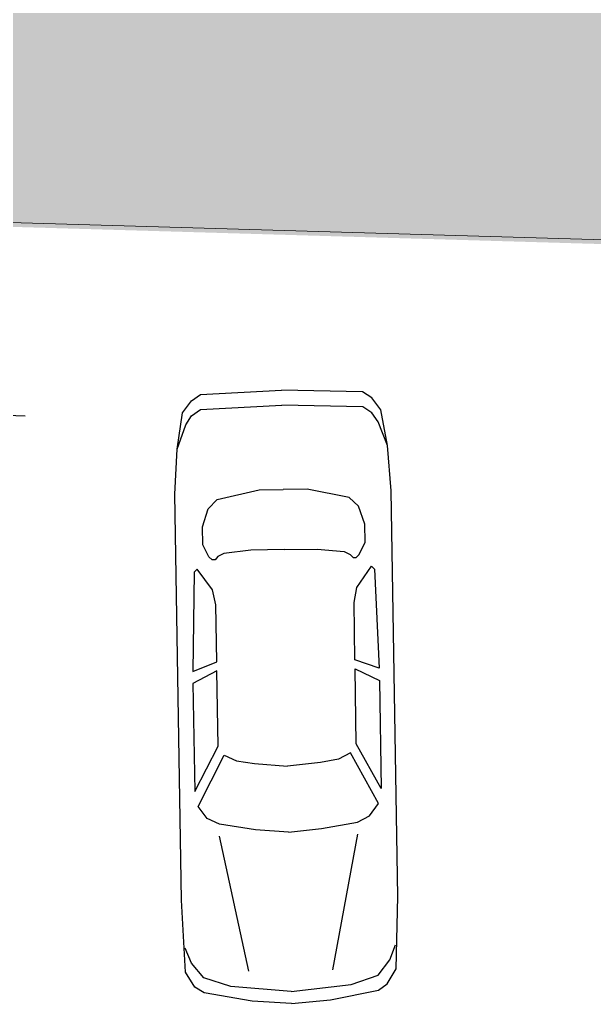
# Model space of a CAD drawing. Header units: centimetres. Extents: x 63871 to 181827, y -95930 to 42199.
# Drawn here: x 170527 to 170925, y 19928 to 20612 of the extents above; entities that cross this region are included whole.
import ezdxf

# ---------------------------------------------------------------- set-up
doc = ezdxf.new("R2010")
doc.units = ezdxf.units.CM
for name, color, linetype, lineweight in [('ARA SINIRLAR', 225, 'Continuous', 15), ('ARM_Pen_No__252', 8, 'Continuous', 18), ('OLUK', 222, 'Continuous', 15)]:
    doc.layers.add(name, color=color, linetype=linetype, lineweight=lineweight)
doc.layers.add('furn', color=7, linetype='Continuous')
doc.layers.add('KOT', color=171, linetype='Continuous')

# ---------------------------------------------------------------- blocks, each defined once
blk = doc.blocks.new('02PCAR03')
at = {"color": 0, "linetype": 'ByBlock'}
for p, q in [((-197, 33), (-201, 30)), ((-185, 35), (-197, 33)), ((-185, 35), (-193, 32)), ((-170, 36), (-185, 35)), ((-35, 36), (-170, 36)), ((-11, 35), (-35, 36)), ((-14, 33), (-19, 35)), ((-9, 29), (-14, 33)), ((-6, 32), (-11, 35)), ((-201, 30), (-203, 27)), ((-196, 30), (-198, 27)), ((-193, 32), (-196, 30)), ((-145, 29), (-144, 30)), ((-144, 30), (-111, 31)), ((-111, 31), (-114, 23)), ((-111, 23), (-107, 31)), ((-107, 31), (-71, 31)), ((-71, 31), (-86, 23)), ((-66, 30), (-83, 21)), ((-62, 27), (-66, 30)), ((-4, 29), (-6, 32)), ((-203, 27), (-204, 0)), ((-198, 27), (-199, 0)), ((-159, 27), (-165, 25)), ((-153, 27), (-159, 27)), ((-149, 25), (-153, 27)), ((-138, 24), (-145, 29)), ((-60, 23), (-62, 27)), ((-6, 20), (-9, 29)), ((-1, 13), (-4, 29)), ((-165, 25), (-168, 22)), ((-148, 24), (-149, 25)), ((-149, 22), (-148, 23)), ((-148, 23), (-148, 24)), ((-133, 23), (-138, 24)), ((-114, 23), (-133, 23)), ((-86, 23), (-111, 23)), ((-58, 11), (-60, 23)), ((-11, 14), (-56, 23)), ((-168, 22), (-171, 8)), ((-151, 11), (-150, 20)), ((-150, 20), (-149, 22)), ((-83, 21), (-81, 17)), ((-4, 0), (-6, 20)), ((-81, 17), (-80, 11)), ((-151, 0), (-151, 11)), ((-80, 11), (-79, 0)), ((-57, 0), (-58, 11)), ((0, 0), (-1, 13)), ((-171, 8), (-171, 0)), ((-203, -27), (-204, 0)), ((-198, -27), (-199, 0)), ((-171, -8), (-171, 0)), ((-151, 0), (-151, -11)), ((-80, -11), (-79, 0)), ((-57, 0), (-58, -11)), ((-4, 0), (-6, -20)), ((0, 0), (-1, -13)), ((-168, -22), (-171, -8)), ((-151, -11), (-150, -20)), ((-81, -17), (-80, -11)), ((-58, -11), (-60, -23)), ((-1, -13), (-4, -29)), ((-11, -14), (-56, -23)), ((-83, -21), (-81, -17)), ((-165, -25), (-168, -22)), ((-150, -20), (-149, -22)), ((-149, -22), (-148, -23)), ((-66, -30), (-83, -21)), ((-6, -20), (-9, -29)), ((-159, -27), (-165, -25)), ((-149, -25), (-153, -27)), ((-148, -24), (-149, -25)), ((-148, -23), (-148, -24)), ((-138, -24), (-145, -29)), ((-133, -23), (-138, -24)), ((-114, -23), (-133, -23)), ((-111, -31), (-114, -23)), ((-86, -23), (-111, -23)), ((-111, -23), (-107, -31)), ((-71, -31), (-86, -23)), ((-60, -23), (-62, -27)), ((-201, -30), (-203, -27)), ((-196, -30), (-198, -27)), ((-153, -27), (-159, -27)), ((-145, -29), (-144, -30)), ((-62, -27), (-66, -30)), ((-9, -29), (-14, -33)), ((-4, -29), (-6, -32)), ((-197, -33), (-201, -30)), ((-193, -32), (-196, -30)), ((-185, -35), (-193, -32)), ((-144, -30), (-111, -31)), ((-107, -31), (-71, -31)), ((-6, -32), (-11, -35)), ((-185, -35), (-197, -33)), ((-170, -36), (-185, -35)), ((-35, -36), (-170, -36)), ((-11, -35), (-35, -36)), ((-14, -33), (-19, -35))]:
    blk.add_line(p, q, dxfattribs=at)
blk = doc.blocks.new('çatı planı')
at = {"layer": 'KOT'}
blk.add_line((-697.04, -1070.66), (-630.22, -1070.66), dxfattribs=at)
blk = doc.blocks.new('VAZİYET PLANI')
at = {"layer": 'ARM_Pen_No__252'}
h = blk.add_hatch(dxfattribs=at)
h.set_pattern_fill('AR-HBONE', color=256, scale=0.51)
h.set_pattern_definition([(45, (-177951.86, -14930.114), (0, 73.27889), [155.448, -51.816]), (135, (-177915.22, -14893.474), (7e-15, 73.27889), [155.448, -51.816])])
h.paths.add_polyline_path([(-11364.44, 6055.81), (-11305.85, 5651.04), (473.88, 5307.68), (491.37, 5707.33)])
at = {"layer": 'ARA SINIRLAR'}
blk.add_line((473.98, 5310.59), (-11305.77, 5653.95), dxfattribs=at)
at = {"layer": 'furn', "linetype": 'Continuous', "xscale": 2.086125961570064, "yscale": 2.086125961570064, "zscale": 2.086125961570064, "rotation": 270.9296038315418}
blk.add_blockref('02PCAR03', (-7236.61, 4999.22), dxfattribs=at)
at = {"layer": 'OLUK', "rotation": 177.8731895439683}
blk.add_blockref('çatı planı', (-8157.63, 4362.77), dxfattribs=at)

msp = doc.modelspace()

# ---------------------------------------------------------------- block references
at = {"layer": 'OLUK'}
msp.add_blockref('VAZİYET PLANI', (177951.86, 14930.11), dxfattribs=at)

doc.saveas('drawing.dxf')
